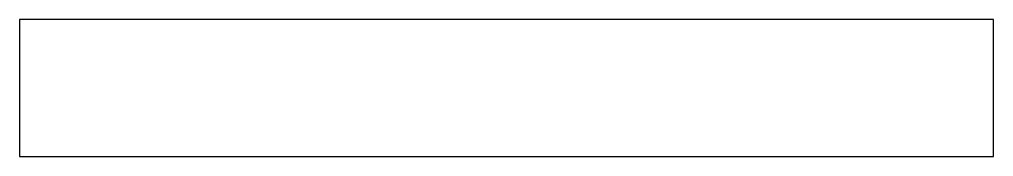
# Model space of a CAD drawing. Extents: x 0 to 16, y 0 to 2.3.
import ezdxf

# ---------------------------------------------------------------- set-up
doc = ezdxf.new("R2010")
doc.units = 0
doc.layers.get('0').update_dxf_attribs({"linetype": 'CONTINUOUS'})

msp = doc.modelspace()

# ---------------------------------------------------------------- linework, layer by layer
msp.add_lwpolyline([(0, 2.252), (0, 0.002), (15.977, 0.002), (15.977, 2.252)], close=True)

doc.saveas('drawing.dxf')
